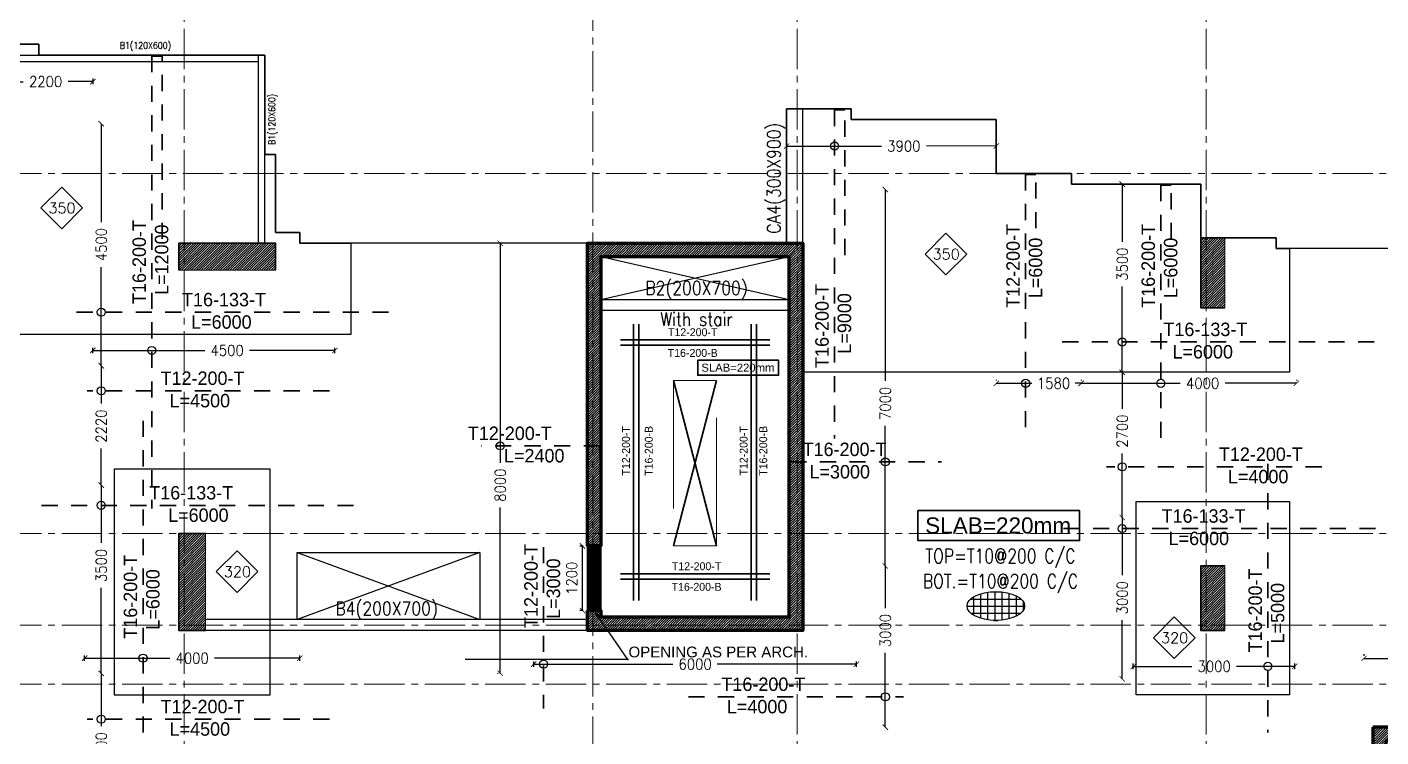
# Model space of a CAD drawing. Header units: millimetres. Extents: x -967280 to 3852, y 2833 to 1955156.
# Drawn here: x -735148 to -709979, y 803356 to 816558 of the extents above; entities that cross this region are included whole.
import ezdxf
from ezdxf import colors
from ezdxf.entities.mleader import LeaderData, LeaderLine
from ezdxf.enums import TextEntityAlignment as Align
from ezdxf.math import Vec2, Vec3

# ---------------------------------------------------------------- set-up
doc = ezdxf.new("R2010")
doc.units = ezdxf.units.MM
doc.header["$LTSCALE"] = 1000
doc.header["$PDMODE"] = 35
doc.header["$PDSIZE"] = 25
for name, pattern in [('$0$DASHED2', [0.375, 0.25, -0.125]), ('B05-FIRST FLOOR PLAN$0$DLINE', [0.55, 0.3, -0.25]), ('Columns_Structural070816$0$CENTER2', [1.125, 0.75, -0.125, 0.125, -0.125]), ('HRZN_Line-Ptrn-Sold', [9144001.0, 9144000.0, -1]), ('Overhead', [3.96875, 2.38125, -1.5875])]:
    doc.linetypes.add(name, pattern=pattern)
for name, color, linetype in [('_N-DIM 3', 7, 'Continuous'), ('B05-FIRST FLOOR PLAN$0$STR_ROOF RFT$0$S-SYMB', 30, 'Continuous'), ('S - col hach', 1, 'Continuous'), ('S - dot', 1, 'Continuous'), ('S -Beams', 2, 'Continuous'), ('S-OPENING', 4, 'Continuous'), ('S-TEXT', 2, 'Continuous'), ('SLAB', 210, 'Continuous'), ('ST-LEVEL', 3, 'Continuous')]:
    doc.layers.add(name, color=color, linetype=linetype)
for name, color, linetype, lineweight in [('A-STAIR', 1, 'HRZN_Line-Ptrn-Sold', 13), ('S - column', 6, 'Continuous', 60), ('S-TEXT-1', 3, 'Continuous', 20), ('S-TEXT-3', 8, 'Continuous', 13), ('ST-000-AXIS', 9, 'Columns_Structural070816$0$CENTER2', 9), ('ST-203-SLAB-TXT', 7, 'Continuous', 30), ('ST-206-SLAB-DIM', 1, 'Continuous', 20), ('ST-RFT-BOT', 2, '$0$DASHED2', 30), ('ST-RFT-TOP', 5, '$0$DASHED2', 30)]:
    doc.layers.add(name, color=color, linetype=linetype, lineweight=lineweight)
doc.styles.add('B05-FIRST FLOOR PLAN$0$XS-Roof RFT$0$T25-100', font='STENCIL.shx', dxfattribs={"height": 250})
doc.styles.add('ISO', font='isocp2.shx', dxfattribs={"width": 0.8})
doc.styles.add('ROMANC', font='romanc.shx')
doc.styles.add('ST-DIM', font='romans.shx', dxfattribs={"width": 0.85})
doc.styles.add('STDS1-00-03-1dwg$0$ARC8', font='Simplex.shx', dxfattribs={"width": 0.8})
doc.styles.add('TUNELNO', font='romans.shx', dxfattribs={"width": 0.9})
doc.styles.add('TXT DIM 25', font='arial.ttf')
doc.styles.add('XREF-ST-FRAMING 1ST FLOOR$0$STRECTURAL', font='arial.ttf')
doc.dimstyles.new('Copy(2) of DSEC', dxfattribs={"dimtxt": 200, "dimasz": 100, "dimexe": 50, "dimexo": 80, "dimgap": 100, "dimtad": 1, "dimdec": 0, "dimrnd": 5, "dimzin": 0, "dimdsep": 46, "dimtxsty": 'TUNELNO', "dimblk": 'ARCHTICK', "dimcen": 0.09, "dimclrd": 1, "dimclre": 1, "dimclrt": 3, "dimadec": 0, "dimazin": 0, "dimtfac": 0.78125, "dimtdec": 0, "dimtix": 1, "dimtmove": 2, "dimatfit": 3, "dimldrblk": 'ARCHTICK', "dimfxl": 1, "dimtolj": 1, "dimtzin": 0, "dimarcsym": 0})

# ---------------------------------------------------------------- blocks, each defined once
blk = doc.blocks.new('str col from 1st to 3rd')
at = {"layer": 'S - col hach'}
h = blk.add_hatch(dxfattribs=at)
h.set_pattern_fill('ANSI31', color=2, scale=10)
h.set_pattern_definition([(45, (-254398.726, -1220652.032), (-22.4506403, 22.4506403), [])])
h.paths.add_polyline_path([(-2750, 10800), (-2750, 12100), (-3200, 12100), (-3200, 10800)])
h = blk.add_hatch(dxfattribs=at)
h.set_pattern_fill('ANSI31', color=2, scale=10)
h.set_pattern_definition([(45, (-254348.726, -1220602.032), (-22.4506403, 22.4506403), [])])
h.paths.add_polyline_path([(-20400, 11500), (-20400, 12000), (-22200, 12000), (-22200, 11500)])
h = blk.add_hatch(dxfattribs=at)
h.set_pattern_fill('ANSI31', color=3, scale=10)
h.set_pattern_definition([(45, (610128.69, -719880.126), (-22.4506403, 22.4506403), [])])
h.paths.add_polyline_path([(-10850, 5050), (-14350, 5050), (-14350, 5170), (-14600, 5170), (-14600, 4800), (-10600, 4800), (-10600, 12000), (-14600, 12000), (-14600, 6370), (-14350, 6370), (-14350, 11750), (-10850, 11750)])
h = blk.add_hatch(dxfattribs=at)
h.set_pattern_fill('ANSI31', color=2, scale=10)
h.set_pattern_definition([(45, (-567332.766, -1475289.637), (-22.4506403, 22.4506403), [])])
h.paths.add_polyline_path([(-21700, 6600), (-22200, 6600), (-22200, 4800), (-21700, 4800)])
h = blk.add_hatch(dxfattribs=at)
h.set_pattern_fill('ANSI31', color=2, scale=10)
h.set_pattern_definition([(45, (-254348.726, -1220652.032), (-22.4506403, 22.4506403), [])])
h.paths.add_polyline_path([(-2750, 4800), (-2750, 6000), (-3200, 6000), (-3200, 4800)])
h = blk.add_hatch(dxfattribs=at)
h.set_pattern_fill('ANSI31', color=3, scale=10)
h.set_pattern_definition([(45, (-254348.726, -1220652.032), (-22.4506403, 22.4506403), [])])
h.paths.add_polyline_path([(0, 3000), (0, -3000), (2600, -3000), (2600, -2750), (250, -2750), (250, 2750), (2600, 2750), (2600, 3000)])
at = {"layer": 'S - column', "lineweight": 15}
for points in [[(-3200, 10800), (-2750, 10800), (-2750, 12100), (-3200, 12100)], [(-20400, 11500), (-22200, 11500), (-22200, 12000), (-20400, 12000)], [(-21700, 6600), (-22200, 6600), (-22200, 4800), (-21700, 4800)], [(-3200, 4800), (-2750, 4800), (-2750, 6000), (-3200, 6000)]]:
    blk.add_lwpolyline(points, close=True, dxfattribs=at)
at = {"layer": 'S - column', "color": 3}
blk.add_lwpolyline([(-14600, 5170), (-14350, 5170), (-14350, 5050), (-10850, 5050), (-10850, 11750), (-14350, 11750), (-14350, 6370), (-14600, 6370), (-14600, 12000), (-10600, 12000), (-10600, 4800), (-14600, 4800)], close=True, dxfattribs=at)
blk.add_lwpolyline([(0, 3000), (0, -3000), (2600, -3000), (2600, -2750), (250, -2750), (250, 2750), (2600, 2750), (2600, 3000), (0, 3000)], dxfattribs=at)
at = {"layer": 'ST-RFT-BOT', "color": 7, "linetype": 'Continuous', "ltscale": 30}
blk.add_line((-20400, 11500), (-20400, 11819), dxfattribs=at)
for points in [[(-2750, 12100), (-3200, 12100), (-3200, 10800), (-2750, 10800)], [(-20400, 11500), (-20400, 12000), (-22200, 12000), (-22200, 11500)], [(-22200, 11500), (-22200, 12000), (-20400, 12000), (-20400, 11500)], [(-21700, 6600), (-22200, 6600), (-22200, 4800), (-21700, 4800)], [(-2750, 6000), (-3200, 6000), (-3200, 4800), (-2750, 4800)]]:
    blk.add_lwpolyline(points, dxfattribs=at)
blk = doc.blocks.new('_ArchTick')
at = {"color": 0, "linetype": 'ByBlock', "const_width": 0.15}
blk.add_lwpolyline([(-0.5, -0.5), (0.5, 0.5)], dxfattribs=at)
blk = doc.blocks.new('*D1344')
at = {"layer": '_N-DIM 3', "color": 1, "linetype": 'Continuous', "lineweight": -2, "ltscale": 30, "transparency": 16777216}
for p, q in [((-724809, 806907), (-724872, 806907)), ((-724822, 805707), (-724822, 806907)), ((-724809, 805707), (-724872, 805707))]:
    blk.add_line(p, q, dxfattribs=at)
at = {"layer": 'Defpoints', "color": 0, "linetype": 'Continuous', "ltscale": 30, "transparency": 16777216}
for p in [(-724822, 806907), (-724729, 806907), (-724729, 805707)]:
    blk.add_point(p, dxfattribs=at)
at = {"layer": '_N-DIM 3', "color": 1, "linetype": 'Continuous', "lineweight": -2, "ltscale": 30, "transparency": 16777216, "xscale": 100, "yscale": 100, "zscale": 100}
for p, rotation in [((-724822, 806907), 90), ((-724822, 805707), 270)]:
    blk.add_blockref('_ArchTick', p, dxfattribs=dict(at, rotation=rotation))
at = {"layer": '_N-DIM 3', "color": 3, "linetype": 'Continuous', "ltscale": 30, "transparency": 16777216, "insert": (-725022, 806307), "char_height": 200, "attachment_point": 5, "rotation": 90, "style": 'TUNELNO'}
blk.add_mtext('\\A1;1200', dxfattribs=at)
blk = doc.blocks.new('*D829')
at = {"layer": 'Defpoints', "color": 0, "transparency": 16777216}
for p in [(-719163, 813537), (-719193, 806537), (-719163, 806537)]:
    blk.add_point(p, dxfattribs=at)
at = {"layer": 'ST-206-SLAB-DIM', "color": 1, "lineweight": -2, "transparency": 16777216}
for p, q in [((-719193, 813537), (-719193, 809976)), ((-719193, 806537), (-719193, 809141))]:
    blk.add_line(p, q, dxfattribs=at)
at = {"layer": 'ST-206-SLAB-DIM', "color": 1, "lineweight": -2, "transparency": 16777216, "xscale": 100, "yscale": 100, "zscale": 100}
for p, rotation in [((-719193, 813537), 90), ((-719193, 806537), 270)]:
    blk.add_blockref('_ArchTick', p, dxfattribs=dict(at, rotation=rotation))
at = {"layer": 'ST-206-SLAB-DIM', "color": 3, "transparency": 16777216, "insert": (-719193, 809559), "char_height": 200, "attachment_point": 5, "rotation": 90, "style": 'TUNELNO'}
blk.add_mtext('\\A1;7000', dxfattribs=at)
blk = doc.blocks.new('*D830')
at = {"layer": 'Defpoints', "color": 0, "transparency": 16777216}
for p in [(-726309, 812537), (-726351, 804539), (-726309, 804539)]:
    blk.add_point(p, dxfattribs=at)
at = {"layer": 'ST-206-SLAB-DIM', "color": 1, "lineweight": -2, "transparency": 16777216}
for p, q in [((-726389, 812537), (-726401, 812537)), ((-726351, 812537), (-726351, 808455)), ((-726351, 804539), (-726351, 807621)), ((-726389, 804539), (-726401, 804539))]:
    blk.add_line(p, q, dxfattribs=at)
at = {"layer": 'ST-206-SLAB-DIM', "color": 1, "lineweight": -2, "transparency": 16777216, "xscale": 100, "yscale": 100, "zscale": 100}
for p, rotation in [((-726351, 812537), 90), ((-726351, 804539), 270)]:
    blk.add_blockref('_ArchTick', p, dxfattribs=dict(at, rotation=rotation))
at = {"layer": 'ST-206-SLAB-DIM', "color": 3, "transparency": 16777216, "insert": (-726351, 808038), "char_height": 200, "attachment_point": 5, "rotation": 90, "style": 'TUNELNO'}
blk.add_mtext('\\A1;8000', dxfattribs=at)
blk = doc.blocks.new('*D831')
at = {"layer": 'Defpoints', "color": 0, "transparency": 16777216}
for p in [(-714758, 807435), (-714788, 804434), (-714758, 804434)]:
    blk.add_point(p, dxfattribs=at)
at = {"layer": 'ST-206-SLAB-DIM', "color": 1, "lineweight": -2, "transparency": 16777216}
for p, q in [((-714788, 807435), (-714788, 806363)), ((-714788, 804434), (-714788, 805528))]:
    blk.add_line(p, q, dxfattribs=at)
at = {"layer": 'ST-206-SLAB-DIM', "color": 1, "lineweight": -2, "transparency": 16777216, "xscale": 100, "yscale": 100, "zscale": 100}
for p, rotation in [((-714788, 807435), 90), ((-714788, 804434), 270)]:
    blk.add_blockref('_ArchTick', p, dxfattribs=dict(at, rotation=rotation))
at = {"layer": 'ST-206-SLAB-DIM', "color": 3, "transparency": 16777216, "insert": (-714788, 805945), "char_height": 200, "attachment_point": 5, "rotation": 90, "style": 'TUNELNO'}
blk.add_mtext('\\A1;3000', dxfattribs=at)
blk = doc.blocks.new('*D832')
at = {"layer": 'Defpoints', "color": 0, "transparency": 16777216}
for p in [(-733740, 814760), (-733770, 810259), (-733740, 810259)]:
    blk.add_point(p, dxfattribs=at)
at = {"layer": 'ST-206-SLAB-DIM', "color": 1, "lineweight": -2, "transparency": 16777216}
for p, q in [((-733770, 814760), (-733770, 812930)), ((-733770, 810259), (-733770, 812095))]:
    blk.add_line(p, q, dxfattribs=at)
at = {"layer": 'ST-206-SLAB-DIM', "color": 1, "lineweight": -2, "transparency": 16777216, "xscale": 100, "yscale": 100, "zscale": 100}
for p, rotation in [((-733770, 814760), 90), ((-733770, 810259), 270)]:
    blk.add_blockref('_ArchTick', p, dxfattribs=dict(at, rotation=rotation))
at = {"layer": 'ST-206-SLAB-DIM', "color": 3, "transparency": 16777216, "insert": (-733770, 812512), "char_height": 200, "attachment_point": 5, "rotation": 90, "style": 'TUNELNO'}
blk.add_mtext('\\A1;4500', dxfattribs=at)
blk = doc.blocks.new('*D833')
at = {"layer": 'Defpoints', "color": 0, "transparency": 16777216}
for p in [(-733740, 808040), (-733770, 804539), (-733740, 804539)]:
    blk.add_point(p, dxfattribs=at)
at = {"layer": 'ST-206-SLAB-DIM', "color": 1, "lineweight": -2, "transparency": 16777216}
for p, q in [((-733770, 808040), (-733770, 806963)), ((-733770, 804539), (-733770, 806128))]:
    blk.add_line(p, q, dxfattribs=at)
at = {"layer": 'ST-206-SLAB-DIM', "color": 1, "lineweight": -2, "transparency": 16777216, "xscale": 100, "yscale": 100, "zscale": 100}
for p, rotation in [((-733770, 808040), 90), ((-733770, 804539), 270)]:
    blk.add_blockref('_ArchTick', p, dxfattribs=dict(at, rotation=rotation))
at = {"layer": 'ST-206-SLAB-DIM', "color": 3, "transparency": 16777216, "insert": (-733770, 806545), "char_height": 200, "attachment_point": 5, "rotation": 90, "style": 'TUNELNO'}
blk.add_mtext('\\A1;3500', dxfattribs=at)
blk = doc.blocks.new('*D840')
at = {"layer": 'Defpoints', "color": 0, "transparency": 16777216}
for p in [(-714758, 813637), (-714788, 810136), (-714758, 810136)]:
    blk.add_point(p, dxfattribs=at)
at = {"layer": 'ST-206-SLAB-DIM', "color": 1, "lineweight": -2, "transparency": 16777216}
for p, q in [((-714788, 813637), (-714788, 812565)), ((-714788, 810136), (-714788, 811730))]:
    blk.add_line(p, q, dxfattribs=at)
at = {"layer": 'ST-206-SLAB-DIM', "color": 1, "lineweight": -2, "transparency": 16777216, "xscale": 100, "yscale": 100, "zscale": 100}
for p, rotation in [((-714788, 813637), 90), ((-714788, 810136), 270)]:
    blk.add_blockref('_ArchTick', p, dxfattribs=dict(at, rotation=rotation))
at = {"layer": 'ST-206-SLAB-DIM', "color": 3, "transparency": 16777216, "insert": (-714788, 812147), "char_height": 200, "attachment_point": 5, "rotation": 90, "style": 'TUNELNO'}
blk.add_mtext('\\A1;3500', dxfattribs=at)
blk = doc.blocks.new('*D842')
at = {"layer": 'Defpoints', "color": 0, "transparency": 16777216}
for p in [(-710296, 804817), (-706796, 804817), (-706796, 804817)]:
    blk.add_point(p, dxfattribs=at)
at = {"layer": 'ST-206-SLAB-DIM', "color": 1, "lineweight": -2, "transparency": 16777216}
for p, q in [((-710296, 804897), (-710296, 804867)), ((-710296, 804817), (-708963, 804817)), ((-706796, 804817), (-708129, 804817)), ((-706796, 804897), (-706796, 804867))]:
    blk.add_line(p, q, dxfattribs=at)
at = {"layer": 'ST-206-SLAB-DIM', "color": 1, "lineweight": -2, "transparency": 16777216, "xscale": 100, "yscale": 100, "zscale": 100, "rotation": 180}
blk.add_blockref('_ArchTick', (-710296, 804817), dxfattribs=at)
at = {"layer": 'ST-206-SLAB-DIM', "color": 1, "lineweight": -2, "transparency": 16777216, "xscale": 100, "yscale": 100, "zscale": 100}
blk.add_blockref('_ArchTick', (-706796, 804817), dxfattribs=at)
at = {"layer": 'ST-206-SLAB-DIM', "color": 3, "transparency": 16777216, "insert": (-708546, 804817), "char_height": 200, "attachment_point": 5, "style": 'TUNELNO'}
blk.add_mtext('\\A1;3500', dxfattribs=at)
blk = doc.blocks.new('*D844')
at = {"layer": 'Defpoints', "color": 0, "transparency": 16777216}
for p in [(-734079, 804691), (-730078, 804821), (-730078, 804691)]:
    blk.add_point(p, dxfattribs=at)
at = {"layer": 'ST-206-SLAB-DIM', "color": 1, "lineweight": -2, "transparency": 16777216}
for p, q in [((-734079, 804771), (-734079, 804871)), ((-734079, 804821), (-732496, 804821)), ((-730078, 804821), (-731662, 804821)), ((-730078, 804771), (-730078, 804871))]:
    blk.add_line(p, q, dxfattribs=at)
at = {"layer": 'ST-206-SLAB-DIM', "color": 1, "lineweight": -2, "transparency": 16777216, "xscale": 100, "yscale": 100, "zscale": 100, "rotation": 180}
blk.add_blockref('_ArchTick', (-734079, 804821), dxfattribs=at)
at = {"layer": 'ST-206-SLAB-DIM', "color": 1, "lineweight": -2, "transparency": 16777216, "xscale": 100, "yscale": 100, "zscale": 100}
blk.add_blockref('_ArchTick', (-730078, 804821), dxfattribs=at)
at = {"layer": 'ST-206-SLAB-DIM', "color": 3, "transparency": 16777216, "insert": (-732079, 804821), "char_height": 200, "attachment_point": 5, "style": 'TUNELNO'}
blk.add_mtext('\\A1;4000', dxfattribs=at)
blk = doc.blocks.new('*D845')
at = {"layer": 'Defpoints', "color": 0, "transparency": 16777216}
for p in [(-729426, 810545), (-733927, 810414), (-729426, 810414)]:
    blk.add_point(p, dxfattribs=at)
at = {"layer": 'ST-206-SLAB-DIM', "color": 1, "lineweight": -2, "transparency": 16777216}
for p, q in [((-733927, 810494), (-733927, 810595)), ((-733927, 810545), (-731846, 810545)), ((-729426, 810545), (-731012, 810545)), ((-729426, 810494), (-729426, 810595))]:
    blk.add_line(p, q, dxfattribs=at)
at = {"layer": 'ST-206-SLAB-DIM', "color": 1, "lineweight": -2, "transparency": 16777216, "xscale": 100, "yscale": 100, "zscale": 100, "rotation": 180}
blk.add_blockref('_ArchTick', (-733927, 810545), dxfattribs=at)
at = {"layer": 'ST-206-SLAB-DIM', "color": 1, "lineweight": -2, "transparency": 16777216, "xscale": 100, "yscale": 100, "zscale": 100}
blk.add_blockref('_ArchTick', (-729426, 810545), dxfattribs=at)
at = {"layer": 'ST-206-SLAB-DIM', "color": 3, "transparency": 16777216, "insert": (-731429, 810545), "char_height": 200, "attachment_point": 5, "style": 'TUNELNO'}
blk.add_mtext('\\A1;4500', dxfattribs=at)
blk = doc.blocks.new('*D846')
at = {"layer": 'Defpoints', "color": 0, "transparency": 16777216}
for p in [(-721029, 814476), (-717129, 814479), (-717129, 814346)]:
    blk.add_point(p, dxfattribs=at)
at = {"layer": 'ST-206-SLAB-DIM', "color": 1, "lineweight": -2, "transparency": 16777216}
for p, q in [((-721029, 814396), (-721029, 814293)), ((-721029, 814343), (-719265, 814344)), ((-717129, 814346), (-718430, 814345)), ((-717129, 814399), (-717129, 814296))]:
    blk.add_line(p, q, dxfattribs=at)
at = {"layer": 'ST-206-SLAB-DIM', "color": 1, "lineweight": -2, "transparency": 16777216, "xscale": 100, "yscale": 100, "zscale": 100}
for p, rotation in [((-721029, 814343), 180.0428213868452), ((-717129, 814346), 0.0428213868452498)]:
    blk.add_blockref('_ArchTick', p, dxfattribs=dict(at, rotation=rotation))
at = {"layer": 'ST-206-SLAB-DIM', "color": 3, "transparency": 16777216, "insert": (-718848, 814344), "char_height": 200, "attachment_point": 5, "rotation": 0.0428, "style": 'TUNELNO'}
blk.add_mtext('\\A1;3900', dxfattribs=at)
blk = doc.blocks.new('*D847')
at = {"layer": 'Defpoints', "color": 0, "transparency": 16777216}
for p in [(-719728, 804710), (-725729, 804579), (-719728, 804579)]:
    blk.add_point(p, dxfattribs=at)
at = {"layer": 'ST-206-SLAB-DIM', "color": 1, "lineweight": -2, "transparency": 16777216}
for p, q in [((-725729, 804659), (-725729, 804760)), ((-725729, 804710), (-723142, 804710)), ((-719728, 804710), (-722316, 804710)), ((-719728, 804659), (-719728, 804760))]:
    blk.add_line(p, q, dxfattribs=at)
at = {"layer": 'ST-206-SLAB-DIM', "color": 1, "lineweight": -2, "transparency": 16777216, "xscale": 100, "yscale": 100, "zscale": 100, "rotation": 180}
blk.add_blockref('_ArchTick', (-725729, 804710), dxfattribs=at)
at = {"layer": 'ST-206-SLAB-DIM', "color": 1, "lineweight": -2, "transparency": 16777216, "xscale": 100, "yscale": 100, "zscale": 100}
blk.add_blockref('_ArchTick', (-719728, 804710), dxfattribs=at)
at = {"layer": 'ST-206-SLAB-DIM', "color": 3, "transparency": 16777216, "insert": (-722729, 804710), "char_height": 200, "attachment_point": 5, "style": 'TUNELNO'}
blk.add_mtext('\\A1;6000', dxfattribs=at)
blk = doc.blocks.new('*D848')
at = {"layer": 'Defpoints', "color": 0, "transparency": 16777216}
for p in [(-714582, 804539), (-711581, 804669), (-711581, 804539)]:
    blk.add_point(p, dxfattribs=at)
at = {"layer": 'ST-206-SLAB-DIM', "color": 1, "lineweight": -2, "transparency": 16777216}
for p, q in [((-714582, 804619), (-714582, 804719)), ((-711581, 804619), (-711581, 804719)), ((-714582, 804669), (-713496, 804669)), ((-711581, 804669), (-712662, 804669))]:
    blk.add_line(p, q, dxfattribs=at)
at = {"layer": 'ST-206-SLAB-DIM', "color": 1, "lineweight": -2, "transparency": 16777216, "xscale": 100, "yscale": 100, "zscale": 100, "rotation": 180}
blk.add_blockref('_ArchTick', (-714582, 804669), dxfattribs=at)
at = {"layer": 'ST-206-SLAB-DIM', "color": 1, "lineweight": -2, "transparency": 16777216, "xscale": 100, "yscale": 100, "zscale": 100}
blk.add_blockref('_ArchTick', (-711581, 804669), dxfattribs=at)
at = {"layer": 'ST-206-SLAB-DIM', "color": 3, "transparency": 16777216, "insert": (-713079, 804669), "char_height": 200, "attachment_point": 5, "style": 'TUNELNO'}
blk.add_mtext('\\A1;3000', dxfattribs=at)
blk = doc.blocks.new('*D809')
at = {"layer": 'Defpoints', "color": 0, "transparency": 16777216}
for p in [(-715551, 809916), (-711551, 809933), (-711551, 809916)]:
    blk.add_point(p, dxfattribs=at)
at = {"layer": 'ST-206-SLAB-DIM', "color": 1, "lineweight": -2, "transparency": 16777216}
for p, q in [((-715551, 809996), (-715551, 809983)), ((-711551, 809996), (-711551, 809983)), ((-715551, 809933), (-713710, 809933)), ((-711551, 809933), (-712876, 809933))]:
    blk.add_line(p, q, dxfattribs=at)
at = {"layer": 'ST-206-SLAB-DIM', "color": 1, "lineweight": -2, "transparency": 16777216, "xscale": 100, "yscale": 100, "zscale": 100, "rotation": 180}
blk.add_blockref('_ArchTick', (-715551, 809933), dxfattribs=at)
at = {"layer": 'ST-206-SLAB-DIM', "color": 1, "lineweight": -2, "transparency": 16777216, "xscale": 100, "yscale": 100, "zscale": 100}
blk.add_blockref('_ArchTick', (-711551, 809933), dxfattribs=at)
at = {"layer": 'ST-206-SLAB-DIM', "color": 3, "transparency": 16777216, "insert": (-713293, 809933), "char_height": 200, "attachment_point": 5, "style": 'TUNELNO'}
blk.add_mtext('\\A1;4000', dxfattribs=at)
blk = doc.blocks.new('*D811')
at = {"layer": 'Defpoints', "color": 0, "transparency": 16777216}
for p in [(-714758, 810136), (-714788, 807435), (-714758, 807435)]:
    blk.add_point(p, dxfattribs=at)
at = {"layer": 'ST-206-SLAB-DIM', "color": 1, "lineweight": -2, "transparency": 16777216}
for p, q in [((-714788, 810136), (-714788, 809461)), ((-714788, 807435), (-714788, 808627))]:
    blk.add_line(p, q, dxfattribs=at)
at = {"layer": 'ST-206-SLAB-DIM', "color": 1, "lineweight": -2, "transparency": 16777216, "xscale": 100, "yscale": 100, "zscale": 100}
for p, rotation in [((-714788, 810136), 90), ((-714788, 807435), 270)]:
    blk.add_blockref('_ArchTick', p, dxfattribs=dict(at, rotation=rotation))
at = {"layer": 'ST-206-SLAB-DIM', "color": 3, "transparency": 16777216, "insert": (-714788, 809044), "char_height": 200, "attachment_point": 5, "rotation": 90, "style": 'TUNELNO'}
blk.add_mtext('\\A1;2700', dxfattribs=at)
blk = doc.blocks.new('*D812')
at = {"layer": 'Defpoints', "color": 0, "transparency": 16777216}
for p in [(-733740, 810259), (-733770, 808040), (-733740, 808040)]:
    blk.add_point(p, dxfattribs=at)
at = {"layer": 'ST-206-SLAB-DIM', "color": 1, "lineweight": -2, "transparency": 16777216}
for p, q in [((-733770, 810259), (-733770, 809555)), ((-733770, 808040), (-733770, 808720))]:
    blk.add_line(p, q, dxfattribs=at)
at = {"layer": 'ST-206-SLAB-DIM', "color": 1, "lineweight": -2, "transparency": 16777216, "xscale": 100, "yscale": 100, "zscale": 100}
for p, rotation in [((-733770, 810259), 90), ((-733770, 808040), 270)]:
    blk.add_blockref('_ArchTick', p, dxfattribs=dict(at, rotation=rotation))
at = {"layer": 'ST-206-SLAB-DIM', "color": 3, "transparency": 16777216, "insert": (-733770, 809137), "char_height": 200, "attachment_point": 5, "rotation": 90, "style": 'TUNELNO'}
blk.add_mtext('\\A1;2220', dxfattribs=at)
blk = doc.blocks.new('*D813')
at = {"layer": 'Defpoints', "color": 0, "transparency": 16777216}
for p in [(-733740, 804539), (-733770, 801740), (-733740, 801740)]:
    blk.add_point(p, dxfattribs=at)
at = {"layer": 'ST-206-SLAB-DIM', "color": 1, "lineweight": -2, "transparency": 16777216}
for p, q in [((-733820, 804539), (-733820, 804539)), ((-733770, 804539), (-733770, 803555)), ((-733770, 801740), (-733770, 802720)), ((-733820, 801740), (-733820, 801740))]:
    blk.add_line(p, q, dxfattribs=at)
at = {"layer": 'ST-206-SLAB-DIM', "color": 1, "lineweight": -2, "transparency": 16777216, "xscale": 100, "yscale": 100, "zscale": 100}
for p, rotation in [((-733770, 804539), 89.99795306700649), ((-733770, 801740), 269.9979530670066)]:
    blk.add_blockref('_ArchTick', p, dxfattribs=dict(at, rotation=rotation))
at = {"layer": 'ST-206-SLAB-DIM', "color": 3, "transparency": 16777216, "insert": (-733770, 803137), "char_height": 200, "attachment_point": 5, "rotation": 89.998, "style": 'TUNELNO'}
blk.add_mtext('\\A1;2800', dxfattribs=at)
blk = doc.blocks.new('*D868')
at = {"layer": 'Defpoints', "color": 0, "transparency": 16777216}
for p in [(-736129, 815676), (-733927, 815679), (-733926, 815543)]:
    blk.add_point(p, dxfattribs=at)
at = {"layer": 'ST-206-SLAB-DIM', "color": 1, "lineweight": -2, "transparency": 16777216}
for p, q in [((-736129, 815596), (-736128, 815490)), ((-736129, 815540), (-735220, 815542)), ((-733926, 815543), (-734386, 815543)), ((-733927, 815599), (-733926, 815493))]:
    blk.add_line(p, q, dxfattribs=at)
at = {"layer": 'ST-206-SLAB-DIM', "color": 1, "lineweight": -2, "transparency": 16777216, "xscale": 100, "yscale": 100, "zscale": 100}
for p, rotation in [((-736129, 815540), 180.0758397816262), ((-733926, 815543), 0.0758397816261397)]:
    blk.add_blockref('_ArchTick', p, dxfattribs=dict(at, rotation=rotation))
at = {"layer": 'ST-206-SLAB-DIM', "color": 3, "transparency": 16777216, "insert": (-734803, 815544), "char_height": 200, "attachment_point": 5, "rotation": 0.0758, "style": 'TUNELNO'}
blk.add_mtext('\\A1;2200', dxfattribs=at)
blk = doc.blocks.new('00_block1010')
at = {"layer": 'S-TEXT-1', "style": 'ISO', "width": 0.8}
for tag, p in [('LINE_2', (40.7, 44.3)), ('LINE_1', (40.7, 75.2))]:
    blk.add_attdef(tag, text='', height=22.5, dxfattribs=at).set_placement(p, align=Align.CENTER)
at = {"layer": 'S-TEXT-3', "style": 'ISO', "width": 0.8}
blk.add_attdef('LINE_3', text='', height=18, dxfattribs=at).set_placement((40.7, 13.4), align=Align.CENTER)
blk = doc.blocks.new('*D852')
at = {"layer": 'Defpoints', "color": 0, "transparency": 16777216}
for p in [(-717129, 809916), (-715551, 809933), (-715551, 809916)]:
    blk.add_point(p, dxfattribs=at)
at = {"layer": 'ST-206-SLAB-DIM', "color": 1, "lineweight": -2, "transparency": 16777216}
for p, q in [((-717129, 809996), (-717129, 809983)), ((-715551, 809996), (-715551, 809983)), ((-717129, 809933), (-716469, 809933)), ((-715551, 809933), (-715661, 809933))]:
    blk.add_line(p, q, dxfattribs=at)
at = {"layer": 'ST-206-SLAB-DIM', "color": 1, "lineweight": -2, "transparency": 16777216, "xscale": 100, "yscale": 100, "zscale": 100, "rotation": 180}
blk.add_blockref('_ArchTick', (-717129, 809933), dxfattribs=at)
at = {"layer": 'ST-206-SLAB-DIM', "color": 1, "lineweight": -2, "transparency": 16777216, "xscale": 100, "yscale": 100, "zscale": 100}
blk.add_blockref('_ArchTick', (-715551, 809933), dxfattribs=at)
at = {"layer": 'ST-206-SLAB-DIM', "color": 3, "transparency": 16777216, "insert": (-716065, 809933), "char_height": 200, "attachment_point": 5, "style": 'TUNELNO'}
blk.add_mtext('\\A1;1580', dxfattribs=at)
blk = doc.blocks.new('*D857')
at = {"layer": 'Defpoints', "color": 0, "transparency": 16777216}
for p in [(-719163, 806537), (-719193, 803539), (-719163, 803539)]:
    blk.add_point(p, dxfattribs=at)
at = {"layer": 'ST-206-SLAB-DIM', "color": 1, "lineweight": -2, "transparency": 16777216}
for p, q in [((-719193, 806537), (-719193, 805752)), ((-719193, 803539), (-719193, 804918))]:
    blk.add_line(p, q, dxfattribs=at)
at = {"layer": 'ST-206-SLAB-DIM', "color": 1, "lineweight": -2, "transparency": 16777216, "xscale": 100, "yscale": 100, "zscale": 100}
for p, rotation in [((-719193, 806537), 90), ((-719193, 803539), 270)]:
    blk.add_blockref('_ArchTick', p, dxfattribs=dict(at, rotation=rotation))
at = {"layer": 'ST-206-SLAB-DIM', "color": 3, "transparency": 16777216, "insert": (-719193, 805335), "char_height": 200, "attachment_point": 5, "rotation": 90, "style": 'TUNELNO'}
blk.add_mtext('\\A1;3000', dxfattribs=at)
blk = doc.blocks.new('AXES-00')
at = {"layer": 'ST-000-AXIS'}
for p, q in [((525498.9, 750979.6), (525498.9, 695813.8)), ((533098.9, 695813.8), (533098.9, 750979.6)), ((536898.9, 750979.6), (536898.9, 695813.8)), ((544498.9, 750979.6), (544498.9, 695813.8)), ((575723.2, 737039.7), (505674.3, 737039.7)), ((575723.2, 730339.7), (505674.3, 730339.7)), ((575723.2, 728639.7), (505674.3, 728639.7)), ((575723.2, 727539.7), (505674.3, 727539.7))]:
    blk.add_line(p, q, dxfattribs=at)

msp = doc.modelspace()

# ---------------------------------------------------------------- hatches: boundary and pattern name
at = {"layer": 'S-OPENING', "ltscale": 30, "transparency": 33554483}
h = msp.add_hatch(dxfattribs=at)
h.set_pattern_fill('ANSI37', scale=5)
h.set_pattern_definition([(45, (167355.482, 2495.568), (-11.22532015, 11.22532015), []), (135, (167355.482, 2495.568), (-11.22532015, -11.22532015), [])])
h.paths.add_polyline_path([(-724728.7, 806907.4), (-724478.7, 806907.4), (-724478.7, 805707.4), (-724728.7, 805707.4)])
at = {"layer": 'ST-LEVEL'}
h = msp.add_hatch(dxfattribs=at)
h.set_pattern_fill('NET', color=6, scale=1057.870248)
h.set_pattern_definition([(0, (-743996.65, 842946.4), (0, 132.23378), []), (90, (-743996.65, 842946.4), (-132.23378, 8e-15), [])])
edge = h.paths.add_edge_path()
edge.add_ellipse((-717137.7, 805791), major_axis=(535.4, 0), ratio=0.4996806, start_angle=0, end_angle=360)

# ---------------------------------------------------------------- linework, layer by layer
at = {"layer": 'A-STAIR', "linetype": 'Overhead'}
msp.add_lwpolyline([(-722328.7, 809987.4), (-723128.7, 809987.4), (-723128.7, 806907.4), (-722328.7, 806907.4)], close=True, dxfattribs=at)
at = {"layer": 'B05-FIRST FLOOR PLAN$0$STR_ROOF RFT$0$S-SYMB'}
for centre in [(-720136, 814345.2), (-733770.3, 811255.1), (-714787.9, 810701.3), (-732829.5, 810544.8), (-716583.6, 809932.6), (-714070.5, 809932.6), (-733770.4, 809793), (-726350.9, 808768.6), (-719192.7, 808470.3), (-714788, 808379.7), (-733770.4, 807663), (-714788.1, 807230.9), (-732992.8, 804821.4), (-725546.2, 804710), (-712082.2, 804669.1), (-719192.7, 804102.4), (-733770.4, 803686.7)]:
    msp.add_circle(centre, 75, dxfattribs=at)
at = {"layer": 'S - dot'}
for p, q in [((-720978.7, 812287.4), (-724478.7, 811487.4)), ((-720978.7, 811487.4), (-724478.7, 812287.4)), ((-726728.7, 806787.4), (-730128.7, 805537.4)), ((-730128.7, 806787.4), (-726728.7, 805537.4))]:
    msp.add_line(p, q, dxfattribs=at)
at = {"layer": 'S -Beams'}
for p, q in [((-736008.7, 816037.4), (-730730.3, 816037.4)), ((-730848.8, 812537.4), (-730848.8, 816037.4)), ((-730728.8, 812537.4), (-730728.8, 816037.4)), ((-736008.7, 815917.4), (-730848.8, 815917.4)), ((-721028.7, 812537.4), (-721028.7, 815037.4)), ((-720728.7, 812537.4), (-720728.7, 815037.4)), ((-720978.7, 811287.4), (-724478.7, 811287.4)), ((-724728.6, 805537.4), (-731828.7, 805537.4)), ((-724728.6, 805337.4), (-731828.7, 805337.4))]:
    msp.add_line(p, q, dxfattribs=at)
msp.add_lwpolyline([(-709528.7, 812437.4), (-711928.8, 812437.4), (-711928.8, 812637.4), (-713328.8, 812637.4), (-713328.8, 813637.4), (-715728.8, 813637.4), (-715728.8, 813837.4), (-717128.7, 813837.4), (-717128.7, 814837.4), (-719828.8, 814837.4), (-719828.8, 815037.4), (-721028.8, 815037.4), (-721028.8, 812537.4), (-730078.8, 812537.1), (-730078.8, 812737.4), (-730528.7, 812737.4), (-730528.7, 814187.4), (-730728.8, 814187.4), (-730728.8, 816037.4), (-734928.8, 816037.4), (-734928.8, 816237.4), (-736128.7, 816237.4)], dxfattribs=at)
at = {"layer": 'S -Beams', "color": 1}
for points in [[(-724478.7, 812287.4), (-720978.7, 812287.4), (-720978.7, 811487.4), (-724478.7, 811487.4)], [(-730128.7, 806787.4), (-726728.7, 806787.4), (-726728.7, 805537.4), (-730128.7, 805537.4)]]:
    msp.add_lwpolyline(points, close=True, dxfattribs=at)
at = {"layer": 'S-OPENING', "color": 4, "ltscale": 30}
msp.add_lwpolyline([(-724728.7, 806907.4), (-724478.7, 806907.4), (-724478.7, 805707.4), (-724728.7, 805707.4)], close=True, dxfattribs=at)
at = {"layer": 'S-TEXT', "color": 7, "true_color": 0xffffff}
for points in [[(-734504.7, 812808.3), (-734117.5, 813195.5), (-734504.7, 813582.6), (-734891.8, 813195.5)], [(-718066.2, 811948.7), (-717679, 812335.9), (-718066.2, 812723), (-718453.3, 812335.9)], [(-731243.3, 806043.2), (-730856.1, 806430.4), (-731243.3, 806817.6), (-731630.4, 806430.4)], [(-713819.5, 804814), (-713432.3, 805201.2), (-713819.5, 805588.3), (-714206.6, 805201.2)]]:
    msp.add_lwpolyline(points, close=True, dxfattribs=at)
at = {"layer": 'SLAB', "color": 2, "linetype": 'Continuous', "ltscale": 30}
for points in [[(-740128.7, 814237.4), (-736128.7, 814237.4), (-736128.7, 816237.4), (-734928.8, 816237.4), (-734928.8, 816037.4), (-730728.8, 816037.4), (-730728.8, 814187.4), (-730528.7, 814187.4), (-730528.7, 812737.4), (-730078.8, 812737.4), (-730078.8, 812537.1), (-729128.6, 812537.1), (-729128.6, 810837.4), (-740128.7, 810837.4)], [(-721028.7, 815037.4), (-719828.8, 815037.4), (-719828.8, 814837.4), (-717128.7, 814837.4), (-717128.7, 813837.4), (-715728.8, 813837.4), (-715728.8, 813637.4), (-713328.8, 813637.4), (-713328.8, 812637.4), (-711928.8, 812637.4), (-711928.8, 812437.4), (-711678.7, 812437.4), (-711678.7, 810137.4), (-720728.7, 810137.4), (-720728.7, 812537.4), (-721028.7, 812537.4)], [(-733528.7, 808337.5), (-733528.7, 804137.3), (-730628.7, 804137.3), (-730628.7, 808337.5)], [(-714528.7, 807737.4), (-711678.7, 807737.4), (-711678.7, 804137.4), (-714528.7, 804137.4)]]:
    msp.add_lwpolyline(points, close=True, dxfattribs=at)
at = {"layer": 'ST-203-SLAB-TXT'}
for points in [[(-722678.7, 810362.9), (-721176.2, 810362.9), (-721176.2, 810083.5), (-722678.7, 810083.5)], [(-718586.3, 807567.1), (-715581.4, 807567.1), (-715581.4, 807008.3), (-718586.3, 807008.3)]]:
    msp.add_lwpolyline(points, close=True, dxfattribs=at)
at = {"layer": 'ST-LEVEL'}
msp.add_ellipse((-717137.7, 805791), major_axis=(535.4, 0), ratio=0.4996806, dxfattribs=at)
at = {"layer": 'ST-RFT-BOT', "ltscale": 30}
for p, q in [((-723872.9, 811030.2), (-723872.9, 805894.7)), ((-723772.9, 811030.2), (-723772.9, 805894.7)), ((-721684.5, 811030.2), (-721684.5, 805894.7)), ((-721584.5, 811030.2), (-721584.5, 805894.7)), ((-721342, 810741.7), (-724115.4, 810741.7)), ((-721342, 810641.7), (-724115.4, 810641.7)), ((-721342, 806389.9), (-724115.4, 806389.9)), ((-721342, 806289.9), (-724115.4, 806289.9))]:
    msp.add_line(p, q, dxfattribs=at)
at = {"layer": 'ST-RFT-BOT', "color": 3, "linetype": 'Continuous', "ltscale": 30}
for p, q in [((-722328.7, 809987.4), (-723128.7, 806907.4)), ((-723128.7, 809987.4), (-722328.7, 806907.4))]:
    msp.add_line(p, q, dxfattribs=at)
at = {"layer": 'ST-RFT-TOP', "linetype": 'B05-FIRST FLOOR PLAN$0$DLINE'}
for points in [[(-732639.5, 812617.4), (-732639.5, 816017.4), (-732829.5, 816017.4), (-732829.5, 807607.4)], [(-719946, 812317.4), (-719946, 815017.4), (-720136, 815017.4), (-720136, 808907.4)], [(-716393.6, 812817.4), (-716393.6, 813817.4), (-716583.6, 813817.4), (-716583.6, 809007.4)], [(-713880.5, 812617.4), (-713880.5, 813617.4), (-714070.5, 813617.4), (-714070.5, 808807.4)], [(-728428.7, 811255.1), (-734428.7, 811255.1)], [(-710103.7, 810701.3), (-716103.7, 810701.3)], [(-729528.7, 809793), (-734028.7, 809793)], [(-732992.8, 809237.4), (-732992.8, 803237.4)], [(-724498.7, 808578.6), (-724498.7, 808768.6), (-726708.7, 808768.6)], [(-720958.7, 808280.3), (-720958.7, 808470.3), (-718148.7, 808470.3)], [(-711078.7, 808379.7), (-715078.7, 808379.7)], [(-712082.2, 808437.4), (-712082.2, 803437.4)], [(-729078.7, 807663), (-735078.7, 807663)], [(-710078.7, 807230.9), (-716078.7, 807230.9)], [(-725546.2, 806887.4), (-725546.2, 803887.4)], [(-722853.7, 804102.4), (-718853.7, 804102.4)], [(-729528.7, 803686.6), (-734028.7, 803686.6)]]:
    msp.add_lwpolyline(points, dxfattribs=at)

# ---------------------------------------------------------------- block references
at = {"layer": 'S -Beams'}
msp.add_blockref('AXES-00', (-1257727.6, 76797.6), dxfattribs=at)
at = {"layer": 'ST-LEVEL'}
ref = msp.add_blockref('00_block1010', (-717359.2, 805850.3), dxfattribs=dict(at, xscale=7.537325519637018, yscale=7.537325519637018, zscale=7.537325519637018))
ref.add_attrib('LINE_1', 'TOP=T10@200 C/C', dxfattribs={"layer": 'S-TEXT-1', "height": 264.468, "style": 'STDS1-00-03-1dwg$0$ARC8', "width": 0.8}).set_placement((-717052.7, 806509.4), align=Align.BOTTOM_CENTER)
ref.add_attrib('LINE_2', 'BOT.=T10@200 C/C', dxfattribs={"layer": 'S-TEXT-1', "height": 264.468, "style": 'STDS1-00-03-1dwg$0$ARC8', "width": 0.8}).set_placement((-717052.7, 806121.1), align=Align.CENTER)
at = {"layer": 'ST-RFT-BOT', "color": 3, "linetype": 'Continuous'}
msp.add_blockref('str col from 1st to 3rd', (-710128.7, 800537.4), dxfattribs=at)

# ---------------------------------------------------------------- texts
at = {"layer": 'S-TEXT', "color": 3, "char_height": 196, "attachment_point": 1, "style": 'ROMANC'}
for s, insert in [('350', (-734751.1, 813291.5)), ('350', (-718312.6, 812431.9)), ('320', (-731489.7, 806526.4)), ('320', (-714065.9, 805297.2))]:
    msp.add_mtext_dynamic_manual_height_columns(s, width=592857.868, gutter_width=980, heights=[-196], dxfattribs=dict(at, insert=insert))
at = {"layer": 'ST-203-SLAB-TXT', "color": 1, "style": 'ST-DIM', "width": 0.85}
msp.add_text('B1(120X600)', height=125, dxfattribs=at).set_placement((-732947.4, 816217.1), align=Align.MIDDLE_CENTER)
msp.add_text('B1(120X600)', height=125, rotation=90, dxfattribs=at).set_placement((-730597.8, 814841.1), align=Align.MIDDLE_CENTER)
at = {"layer": 'ST-203-SLAB-TXT', "style": 'ST-DIM', "width": 0.85}
msp.add_text('CA4(300X900)', height=250, rotation=90, dxfattribs=at).set_placement((-721264.4, 813747.1), align=Align.MIDDLE_CENTER)
at = {"layer": 'ST-203-SLAB-TXT', "style": 'B05-FIRST FLOOR PLAN$0$XS-Roof RFT$0$T25-100'}
for s, p in [('T16-200-T', (-732938.8, 811407.7)), ('L=12000', (-732522.1, 811575.8)), ('T12-200-T', (-716692.8, 811335.7)), ('T16-200-T', (-714179.7, 811335.7)), ('L=6000', (-716276.2, 811515.6)), ('L=6000', (-713763.1, 811515.6)), ('T16-200-T', (-720245.2, 810218.9)), ('L=9000', (-719828.6, 810484.2)), ('T16-200-T', (-733102.1, 805182.7)), ('T12-200-T', (-725655.4, 805382.7)), ('L=6000', (-732685.4, 805350.8)), ('L=3000', (-725238.7, 805550.8)), ('T16-200-T', (-712191.5, 804927.4)), ('L=5000', (-711774.8, 805095.5))]:
    msp.add_text(s, height=250, rotation=90, dxfattribs=at).set_placement(p)
at = {"layer": 'ST-203-SLAB-TXT', "style": 'ST-DIM', "width": 0.85}
for s, p in [('B2(200X700)', (-722703.1, 811705.4)), ('With stair', (-722703.1, 811125.5)), ('With stair', (-722703.1, 811125.4)), ('B4(200X700)', (-728464.2, 805745.4))]:
    msp.add_text(s, height=250, dxfattribs=at).set_placement(p, align=Align.MIDDLE_CENTER)
at = {"layer": 'ST-203-SLAB-TXT', "style": 'B05-FIRST FLOOR PLAN$0$XS-Roof RFT$0$T25-100'}
for s, p in [('T16-133-T', (-732267.1, 811364.4)), ('L=6000', (-732099, 810947.7)), ('T16-133-T', (-714022.7, 810810.6)), ('L=6000', (-713854.6, 810393.9)), ('T12-200-T', (-732667.1, 809902.3)), ('L=4500', (-732499, 809485.6)), ('T12-200-T', (-726954.6, 808877.8)), ('L=2400', (-726281.9, 808461.1)), ('T16-200-T', (-720730.4, 808579.6)), ('T12-200-T', (-712991.4, 808489)), ('L=3000', (-720602.7, 808162.9)), ('L=4000', (-712823.3, 808072.3)), ('T16-133-T', (-732876.9, 807772.2)), ('L=6000', (-732526.5, 807355.6)), ('T16-133-T', (-714056.9, 807340.1)), ('L=6000', (-713925.9, 806923.5)), ('T16-200-T', (-722240.2, 804211.6)), ('T12-200-T', (-732667.1, 803795.8)), ('L=4000', (-722138.3, 803795)), ('L=4500', (-732499, 803379.2))]:
    msp.add_text(s, height=250, dxfattribs=at).set_placement(p)
for s, p in [('T12-200-T', (-722773, 810765.3)), ('T16-200-B', (-722773, 810380.1)), ('T12-200-T', (-722701.3, 806413.5)), ('T16-200-B', (-722701.3, 806030.1))]:
    msp.add_text(s, height=147.03, dxfattribs=at).set_placement(p, align=Align.BOTTOM_CENTER)
for s, p in [('T12-200-T', (-723896.5, 808676.8)), ('T16-200-B', (-723472.8, 808676.8)), ('T12-200-T', (-721709.2, 808676.8)), ('T16-200-B', (-721344.8, 808676.8))]:
    msp.add_text(s, height=147.03, rotation=90, dxfattribs=at).set_placement(p, align=Align.BOTTOM_CENTER)
at = {"layer": 'ST-203-SLAB-TXT', "attachment_point": 5, "style": 'XREF-ST-FRAMING 1ST FLOOR$0$STRECTURAL'}
for insert, char_height in [((-721933.1, 810222.8), 149.99), ((-717095.2, 807286.9), 299.99)]:
    msp.add_mtext('SLAB=220mm', dxfattribs=dict(at, insert=insert, char_height=char_height))

# ---------------------------------------------------------------- dimensions: what is measured, and where the dimension line sits
at = {"layer": '_N-DIM 3', "color": 3, "linetype": 'Continuous', "ltscale": 30}
dim = msp.add_linear_dim(base=(-724822.2, 806907.4), p1=(-724728.7, 805707.4), p2=(-724728.7, 806907.4), angle=90, dimstyle='Copy(2) of DSEC', dxfattribs=at)
dim.commit()
dim.dimension.update_dxf_attribs({"geometry": '*D1344', "text_midpoint": (-725022.2, 806307.4)})
at = {"layer": 'ST-206-SLAB-DIM'}
for base, p1, p2, angle, picture, middle in [((-733926.5, 815543.4), (-736128.7, 815675.8), (-733926.6, 815678.7), 0.07584, '*D868', (-734802.8, 815544.3)), ((-733770.4, 810259.4), (-733740.4, 814760.3), (-733740.4, 810259.4), 270, '*D832', (-733770.4, 812512.4)), ((-717128.6, 814345.5), (-721028.7, 814475.8), (-717128.7, 814478.7), 0.04282, '*D846', (-718847.5, 814344.3)), ((-719192.6, 806537.4), (-719162.6, 813537.4), (-719162.6, 806537.4), 270, '*D829', (-719192.6, 809558.5)), ((-714788, 810136.5), (-714758, 813637.4), (-714758, 810136.5), 270, '*D840', (-714788, 812147.5)), ((-726350.9, 804538.7), (-726308.9, 812537.4), (-726308.9, 804538.7), 270, '*D830', (-726350.9, 808038)), ((-729425.7, 810544.8), (-733926.6, 810414.2), (-729425.7, 810414.2), 0, '*D845', (-731428.7, 810544.8)), ((-733770.4, 808040.3), (-733740.4, 810259.4), (-733740.4, 808040.3), 270, '*D812', (-733770.4, 809137.4)), ((-715551, 809932.6), (-717128.7, 809916.4), (-715551, 809916.4), 0, '*D852', (-716064.8, 809932.6)), ((-711550.8, 809932.6), (-715551, 809916.4), (-711550.8, 809916.4), 0, '*D809', (-713292.8, 809932.6)), ((-714788, 807435.3), (-714758, 810136.5), (-714758, 807435.3), 270, '*D811', (-714788, 809043.8)), ((-733770.5, 804539.4), (-733740.5, 808040.3), (-733740.5, 804539.4), 270, '*D833', (-733770.5, 806545.4)), ((-714788.1, 804434.4), (-714758.1, 807435.3), (-714758.1, 804434.4), 270, '*D831', (-714788.1, 805945.4)), ((-719192.6, 803538.7), (-719162.6, 806537.4), (-719162.6, 803538.7), 270, '*D857', (-719192.6, 805334.8)), ((-730078.3, 804821.4), (-734079.2, 804690.8), (-730078.3, 804690.8), 0, '*D844', (-732078.7, 804821.4)), ((-719728.2, 804710), (-725729.1, 804579.4), (-719728.2, 804579.4), 0, '*D847', (-722728.7, 804710)), ((-711580.8, 804669.1), (-714581.7, 804538.5), (-711580.8, 804538.5), 0, '*D848', (-713078.8, 804669.1)), ((-733770.5, 801740.3), (-733740.4, 804539.4), (-733740.5, 801740.3), 269.99795, '*D813', (-733770.4, 803137.4))]:
    dim = msp.add_linear_dim(base=base, p1=p1, p2=p2, angle=angle, dimstyle='Copy(2) of DSEC', dxfattribs=at)
    dim.commit()
    dim.dimension.update_dxf_attribs({"geometry": picture, "text_midpoint": middle, "dimtype": 161})
dim = msp.add_linear_dim(base=(-706796.2, 804816.7), p1=(-710296.2, 804816.6), p2=(-706796.2, 804816.7), dimstyle='Copy(2) of DSEC', dxfattribs=at)
dim.commit()
dim.dimension.update_dxf_attribs({"geometry": '*D842', "text_midpoint": (-708546.2, 804816.7), "dimtype": 160})

# ---------------------------------------------------------------- leaders
at = {"layer": 'S-OPENING', "color": 4, "ltscale": 30}
ml = msp.add_multileader_mtext('Standard', dxfattribs=at)
ml.set_content('OPENING AS PER ARCH.', color=4, style='TXT DIM 25')
ml.set_leader_properties()
ml.build(insert=Vec2(0, 0))
ml.multileader.update_dxf_attribs({"text_left_attachment_type": 6, "text_right_attachment_type": 6, "dogleg_length": 0.36, "arrow_head_size": 200, "scale": 50})
ctx = ml.context
ctx.base_point, ctx.scale, ctx.char_height, ctx.arrow_head_size, ctx.landing_gap_size, ctx.plane_origin = Vec3(-723966.7, 804796.1), 50, 200, 200, 0, Vec3(-724628.7, 805737.4)
ctx.left_attachment, ctx.right_attachment = 6, 6
notes = []
notes.append((ctx, [(0, (1, 1, 0), (-723984.7, 804796.1), (1, 0), 18, [(0, [(-724628.7, 805737.4)], 0, [])])]))
ctx.mtext.insert, ctx.mtext.flow_direction = Vec3(-723966.7, 805036.1), 5
for ctx, leaders in notes:
    for number, flags, end, landing, length, lines in leaders:
        leader = LeaderData()
        leader.index, (leader.has_last_leader_line, leader.has_dogleg_vector, leader.attachment_direction) = number, flags
        leader.last_leader_point, leader.dogleg_vector, leader.dogleg_length = Vec3(end), Vec3(landing), length
        for number, points, colour, breaks in lines:
            line = LeaderLine()
            line.index, line.vertices, line.color, line.breaks = number, Vec3.list(points), colors.encode_raw_color(colour), breaks
            leader.lines.append(line)
        ctx.leaders.append(leader)

doc.saveas('drawing.dxf')
